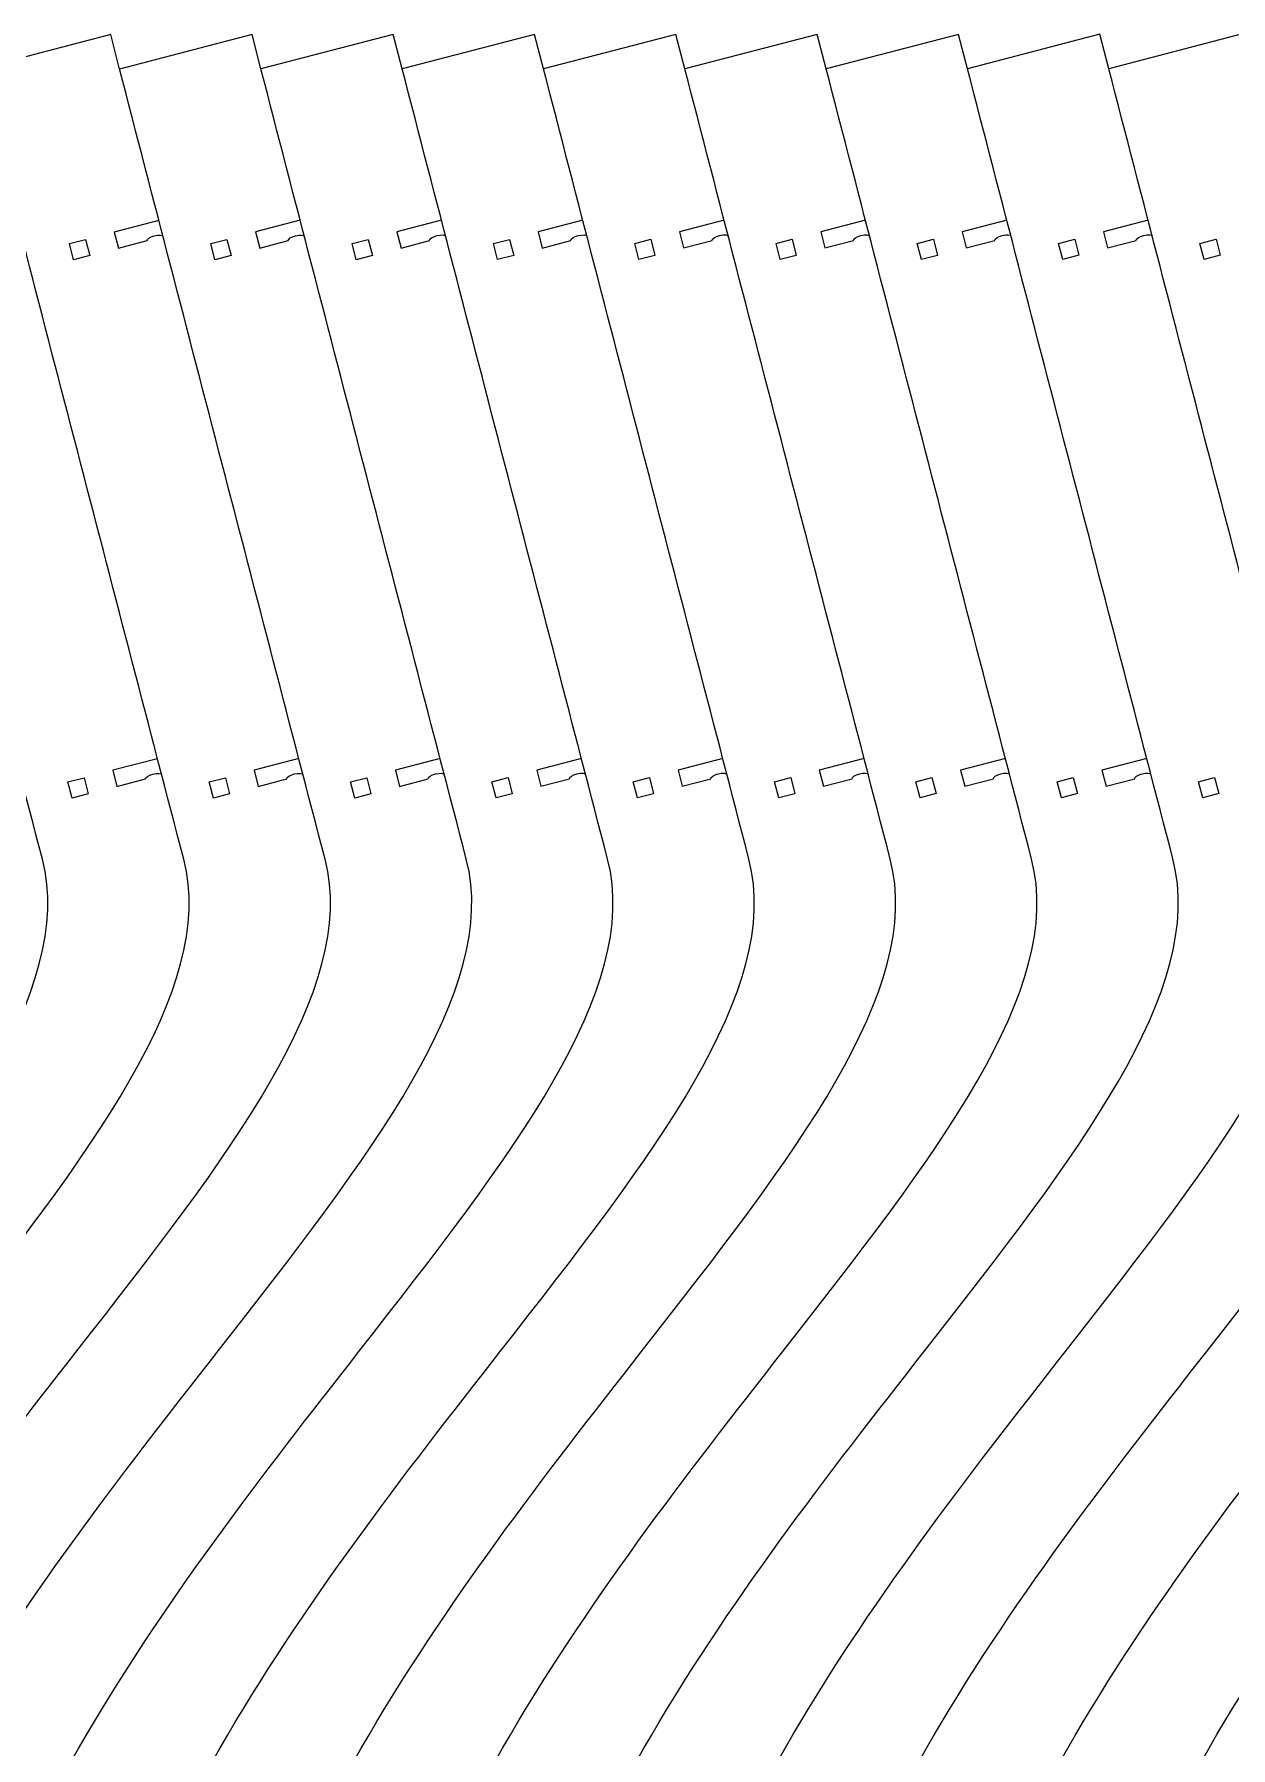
# Model space of a CAD drawing. Header units: millimetres. Extents: x -2210 to -375, y -2136 to -307.
# Drawn here: x -825.6 to -538.4, y -718.5 to -307.2 of the extents above; entities that cross this region are included whole.
import ezdxf

# ---------------------------------------------------------------- set-up
doc = ezdxf.new("R2010")
doc.units = ezdxf.units.MM
doc.header["$MEASUREMENT"] = 0
doc.layers.add('Layer 1', color=7, linetype='Continuous')

msp = doc.modelspace()

# ---------------------------------------------------------------- linework, layer by layer
at = {"layer": 'Layer 1', "color": 1, "lineweight": 9}
for points in [[(-807.2965, -307.2994), (-807.2965, -307.2994), (-839.0791, -315.5711), (-839.0791, -315.5711)], [(-805.1542, -315.5622), (-805.1542, -315.5622), (-807.2965, -307.2994), (-807.2965, -307.2994)], [(-773.3716, -307.2905), (-773.3716, -307.2905), (-805.1542, -315.5622), (-805.1542, -315.5622)], [(-771.2304, -315.5534), (-771.2304, -315.5534), (-773.3716, -307.2894), (-773.3716, -307.2894)], [(-739.4466, -307.2816), (-739.4466, -307.2816), (-771.2304, -315.5534), (-771.2304, -315.5534)], [(-737.3054, -315.5445), (-737.3054, -315.5445), (-739.4466, -307.2805), (-739.4466, -307.2805)], [(-705.5217, -307.2717), (-705.5217, -307.2717), (-737.3054, -315.5445), (-737.3054, -315.5445)], [(-703.3805, -315.5356), (-703.3805, -315.5356), (-705.5217, -307.2717), (-705.5217, -307.2717)], [(-671.5968, -307.2628), (-671.5968, -307.2628), (-703.3805, -315.5356), (-703.3805, -315.5356)], [(-669.4556, -315.5256), (-669.4556, -315.5256), (-671.5979, -307.2628), (-671.5979, -307.2628)], [(-637.6729, -307.2539), (-637.6729, -307.2539), (-669.4556, -315.5256), (-669.4556, -315.5256)], [(-635.5306, -315.5167), (-635.5306, -315.5167), (-637.6729, -307.2539), (-637.6729, -307.2539)], [(-603.748, -307.245), (-603.748, -307.245), (-635.5306, -315.5167), (-635.5306, -315.5167)], [(-601.6057, -315.5079), (-601.6057, -315.5079), (-603.748, -307.245), (-603.748, -307.245)], [(-569.8231, -307.2361), (-569.8231, -307.2361), (-601.6057, -315.5079), (-601.6057, -315.5079)], [(-567.6808, -315.499), (-567.6808, -315.499), (-569.8231, -307.235), (-569.8231, -307.235)], [(-535.8981, -307.2261), (-535.8981, -307.2261), (-567.6808, -315.4979), (-567.6808, -315.4979)], [(-805.455, -358.5492), (-805.455, -358.5492), (-798.5797, -356.7599), (-798.5797, -356.7599)], [(-771.5301, -358.5403), (-771.5301, -358.5403), (-764.6547, -356.7499), (-764.6547, -356.7499)], [(-737.6051, -358.5303), (-737.6051, -358.5303), (-730.7309, -356.741), (-730.7309, -356.741)], [(-703.6802, -358.5215), (-703.6802, -358.5215), (-696.806, -356.7321), (-696.806, -356.7321)], [(-669.7553, -358.5126), (-669.7553, -358.5126), (-662.881, -356.7233), (-662.881, -356.7233)], [(-635.8315, -358.5037), (-635.8315, -358.5037), (-628.9561, -356.7144), (-628.9561, -356.7144)], [(-601.9065, -358.4948), (-601.9065, -358.4948), (-595.0312, -356.7055), (-595.0312, -356.7055)], [(-567.9816, -358.4859), (-567.9816, -358.4859), (-561.1062, -356.6955), (-561.1062, -356.6955)], [(-805.8002, -487.7421), (-805.8002, -487.7421), (-798.9249, -485.9528), (-798.9249, -485.9528)], [(-771.8753, -487.7332), (-771.8753, -487.7332), (-764.9999, -485.9439), (-764.9999, -485.9439)], [(-737.9503, -487.7244), (-737.9503, -487.7244), (-731.075, -485.935), (-731.075, -485.935)], [(-704.0254, -487.7155), (-704.0254, -487.7155), (-697.1512, -485.9262), (-697.1512, -485.9262)], [(-670.1005, -487.7066), (-670.1005, -487.7066), (-663.2251, -485.9173), (-663.2251, -485.9173)], [(-636.1756, -487.6977), (-636.1756, -487.6977), (-629.3013, -485.9073), (-629.3013, -485.9073)], [(-602.2506, -487.6877), (-602.2506, -487.6877), (-595.3764, -485.8984), (-595.3764, -485.8984)], [(-568.3268, -487.6789), (-568.3268, -487.6789), (-561.4515, -485.8895), (-561.4515, -485.8895)]]:
    msp.add_open_spline(points, degree=3, dxfattribs=at)
for points, knots in [([(-819.2135, -1127.4063), (-1095.5413, -894.7703), (-974.5025, -739.9397), (-883.4802, -623.5051), (-883.4802, -623.5051), (-883.4802, -623.5051), (-883.4802, -623.5051), (-883.4802, -623.5051), (-883.4802, -623.5051), (-846.7748, -576.5521), (-815.536, -536.591), (-823.6979, -505.2313), (-823.6979, -505.2313), (-823.6979, -505.2313), (-823.6979, -505.2313), (-823.6979, -505.2313), (-823.6979, -505.2313), (-840.1569, -442.0201), (-856.6238, -378.8112), (-873.0041, -315.58)], [0, 0, 0, 0, 0.16666667, 0.16666667, 0.16666667, 0.16666667, 0.33333333, 0.33333333, 0.33333333, 0.33333333, 0.5, 0.5, 0.5, 0.5, 0.66666667, 0.66666667, 0.66666667, 0.66666667, 1, 1, 1, 1]), ([(-785.2885, -1127.3974), (-1061.6164, -894.7614), (-940.5775, -739.9308), (-849.5553, -623.4951), (-849.5553, -623.4951), (-849.5553, -623.4951), (-849.5553, -623.4951), (-849.5553, -623.4951), (-849.5553, -623.4951), (-812.8498, -576.5432), (-781.6111, -536.5821), (-789.7729, -505.2224), (-789.7729, -505.2224), (-789.7729, -505.2224), (-789.7729, -505.2224), (-789.7729, -505.2224), (-789.7729, -505.2224), (-806.232, -442.0112), (-822.6989, -378.8012), (-839.0791, -315.57)], [0, 0, 0, 0, 0.16666667, 0.16666667, 0.16666667, 0.16666667, 0.33333333, 0.33333333, 0.33333333, 0.33333333, 0.5, 0.5, 0.5, 0.5, 0.66666667, 0.66666667, 0.66666667, 0.66666667, 1, 1, 1, 1]), ([(-751.3647, -1127.3885), (-1027.6914, -894.7525), (-906.6526, -739.9219), (-815.6304, -623.4863), (-815.6304, -623.4863), (-815.6304, -623.4863), (-815.6304, -623.4863), (-815.6304, -623.4863), (-815.6304, -623.4863), (-778.9249, -576.5344), (-747.6862, -536.5732), (-755.848, -505.2135), (-755.848, -505.2135), (-755.848, -505.2135), (-755.848, -505.2135), (-755.848, -505.2135), (-755.848, -505.2135), (-772.3071, -442.0024), (-788.7739, -378.7923), (-805.1542, -315.5611)], [0, 0, 0, 0, 0.16666667, 0.16666667, 0.16666667, 0.16666667, 0.33333333, 0.33333333, 0.33333333, 0.33333333, 0.5, 0.5, 0.5, 0.5, 0.66666667, 0.66666667, 0.66666667, 0.66666667, 1, 1, 1, 1]), ([(-717.4398, -1127.3786), (-993.7665, -894.7436), (-872.7277, -739.9119), (-781.7054, -623.4774), (-781.7054, -623.4774), (-781.7054, -623.4774), (-781.7054, -623.4774), (-781.7054, -623.4774), (-781.7054, -623.4774), (-745, -576.5255), (-713.7612, -536.5644), (-721.9242, -505.2035), (-721.9242, -505.2035), (-721.9242, -505.2035), (-721.9242, -505.2035), (-721.9242, -505.2035), (-721.9242, -505.2035), (-738.3821, -441.9935), (-754.849, -378.7834), (-771.2293, -315.5523)], [0, 0, 0, 0, 0.16666667, 0.16666667, 0.16666667, 0.16666667, 0.33333333, 0.33333333, 0.33333333, 0.33333333, 0.5, 0.5, 0.5, 0.5, 0.66666667, 0.66666667, 0.66666667, 0.66666667, 1, 1, 1, 1]), ([(-683.5148, -1127.3697), (-959.8416, -894.7348), (-838.8027, -739.9031), (-747.7805, -623.4685), (-747.7805, -623.4685), (-747.7805, -623.4685), (-747.7805, -623.4685), (-747.7805, -623.4685), (-747.7805, -623.4685), (-711.0761, -576.5155), (-679.8363, -536.5555), (-687.9992, -505.1947), (-687.9992, -505.1947), (-687.9992, -505.1947), (-687.9992, -505.1947), (-687.9992, -505.1947), (-687.9992, -505.1947), (-704.4583, -441.9846), (-720.9252, -378.7745), (-737.3054, -315.5434)], [0, 0, 0, 0, 0.16666667, 0.16666667, 0.16666667, 0.16666667, 0.33333333, 0.33333333, 0.33333333, 0.33333333, 0.5, 0.5, 0.5, 0.5, 0.66666667, 0.66666667, 0.66666667, 0.66666667, 1, 1, 1, 1]), ([(-649.5899, -1127.3608), (-925.9167, -894.7259), (-804.8789, -739.8942), (-713.8556, -623.4596), (-713.8556, -623.4596), (-713.8556, -623.4596), (-713.8556, -623.4596), (-713.8556, -623.4596), (-713.8556, -623.4596), (-677.1512, -576.5066), (-645.9114, -536.5466), (-654.0743, -505.1858), (-654.0743, -505.1858), (-654.0743, -505.1858), (-654.0743, -505.1858), (-654.0743, -505.1858), (-654.0743, -505.1858), (-670.5334, -441.9746), (-687.0002, -378.7656), (-703.3805, -315.5345)], [0, 0, 0, 0, 0.16666667, 0.16666667, 0.16666667, 0.16666667, 0.33333333, 0.33333333, 0.33333333, 0.33333333, 0.5, 0.5, 0.5, 0.5, 0.66666667, 0.66666667, 0.66666667, 0.66666667, 1, 1, 1, 1]), ([(-615.665, -1127.3519), (-891.9917, -894.7159), (-770.954, -739.8853), (-679.9306, -623.4507), (-679.9306, -623.4507), (-679.9306, -623.4507), (-679.9306, -623.4507), (-679.9306, -623.4507), (-679.9306, -623.4507), (-643.2263, -576.4977), (-611.9864, -536.5366), (-620.1494, -505.1769), (-620.1494, -505.1769), (-620.1494, -505.1769), (-620.1494, -505.1769), (-620.1494, -505.1769), (-620.1494, -505.1769), (-636.6085, -441.9657), (-653.0753, -378.7568), (-669.4556, -315.5245)], [0, 0, 0, 0, 0.16666667, 0.16666667, 0.16666667, 0.16666667, 0.33333333, 0.33333333, 0.33333333, 0.33333333, 0.5, 0.5, 0.5, 0.5, 0.66666667, 0.66666667, 0.66666667, 0.66666667, 1, 1, 1, 1]), ([(-581.74, -1127.343), (-858.0668, -894.707), (-737.029, -739.8764), (-646.0057, -623.4407), (-646.0057, -623.4407), (-646.0057, -623.4407), (-646.0057, -623.4407), (-646.0057, -623.4407), (-646.0057, -623.4407), (-609.3013, -576.4889), (-578.0626, -536.5277), (-586.2244, -505.168), (-586.2244, -505.168), (-586.2244, -505.168), (-586.2244, -505.168), (-586.2244, -505.168), (-586.2244, -505.168), (-602.6835, -441.9568), (-619.1504, -378.7468), (-635.5306, -315.5156)], [0, 0, 0, 0, 0.16666667, 0.16666667, 0.16666667, 0.16666667, 0.33333333, 0.33333333, 0.33333333, 0.33333333, 0.5, 0.5, 0.5, 0.5, 0.66666667, 0.66666667, 0.66666667, 0.66666667, 1, 1, 1, 1]), ([(-547.8162, -1127.333), (-824.143, -894.6981), (-703.1041, -739.8675), (-612.0819, -623.4319), (-612.0819, -623.4319), (-612.0819, -623.4319), (-612.0819, -623.4319), (-612.0819, -623.4319), (-612.0819, -623.4319), (-575.3764, -576.48), (-544.1377, -536.5189), (-552.2995, -505.158), (-552.2995, -505.158), (-552.2995, -505.158), (-552.2995, -505.158), (-552.2995, -505.158), (-552.2995, -505.158), (-568.7586, -441.948), (-585.2254, -378.7379), (-601.6057, -315.5067)], [0, 0, 0, 0, 0.16666667, 0.16666667, 0.16666667, 0.16666667, 0.33333333, 0.33333333, 0.33333333, 0.33333333, 0.5, 0.5, 0.5, 0.5, 0.66666667, 0.66666667, 0.66666667, 0.66666667, 1, 1, 1, 1]), ([(-513.8913, -1127.3242), (-790.218, -894.6892), (-669.1792, -739.8576), (-578.157, -623.423), (-578.157, -623.423), (-578.157, -623.423), (-578.157, -623.423), (-578.157, -623.423), (-578.157, -623.423), (-541.4515, -576.47), (-510.2127, -536.51), (-518.3746, -505.1491), (-518.3746, -505.1491), (-518.3746, -505.1491), (-518.3746, -505.1491), (-518.3746, -505.1491), (-518.3746, -505.1491), (-534.8337, -441.9391), (-551.3005, -378.729), (-567.6808, -315.4979)], [0, 0, 0, 0, 0.16666667, 0.16666667, 0.16666667, 0.16666667, 0.33333333, 0.33333333, 0.33333333, 0.33333333, 0.5, 0.5, 0.5, 0.5, 0.66666667, 0.66666667, 0.66666667, 0.66666667, 1, 1, 1, 1]), ([(-479.9664, -1127.3153), (-756.2931, -894.6804), (-635.2543, -739.8487), (-544.232, -623.4141), (-544.232, -623.4141), (-544.232, -623.4141), (-544.232, -623.4141), (-544.232, -623.4141), (-544.232, -623.4141), (-507.5265, -576.4611), (-476.2878, -536.5011), (-484.4496, -505.1403), (-484.4496, -505.1403), (-484.4496, -505.1403), (-484.4496, -505.1403), (-484.4496, -505.1403), (-484.4496, -505.1403), (-500.9098, -441.9291), (-517.3756, -378.7201), (-533.7558, -315.489)], [0, 0, 0, 0, 0.16666667, 0.16666667, 0.16666667, 0.16666667, 0.33333333, 0.33333333, 0.33333333, 0.33333333, 0.5, 0.5, 0.5, 0.5, 0.66666667, 0.66666667, 0.66666667, 0.66666667, 1, 1, 1, 1]), ([(-446.0414, -1127.3064), (-722.3682, -894.6715), (-601.3293, -739.8398), (-510.3071, -623.4052), (-510.3071, -623.4052), (-510.3071, -623.4052), (-510.3071, -623.4052), (-510.3071, -623.4052), (-510.3071, -623.4052), (-473.6016, -576.4522), (-442.3629, -536.4911), (-450.5258, -505.1314), (-450.5258, -505.1314), (-450.5258, -505.1314), (-450.5258, -505.1314), (-450.5258, -505.1314), (-450.5258, -505.1314), (-466.9849, -441.9202), (-483.4506, -378.7113), (-499.8309, -315.479)], [0, 0, 0, 0, 0.16666667, 0.16666667, 0.16666667, 0.16666667, 0.33333333, 0.33333333, 0.33333333, 0.33333333, 0.5, 0.5, 0.5, 0.5, 0.66666667, 0.66666667, 0.66666667, 0.66666667, 1, 1, 1, 1]), ([(-412.1165, -1127.2975), (-688.4432, -894.6615), (-567.4044, -739.8309), (-476.3822, -623.3952), (-476.3822, -623.3952), (-476.3822, -623.3952), (-476.3822, -623.3952), (-476.3822, -623.3952), (-476.3822, -623.3952), (-439.6778, -576.4433), (-408.4379, -536.4822), (-416.6009, -505.1225), (-416.6009, -505.1225), (-416.6009, -505.1225), (-416.6009, -505.1225), (-416.6009, -505.1225), (-416.6009, -505.1225), (-433.06, -441.9113), (-449.5268, -378.7013), (-465.9071, -315.4701)], [0, 0, 0, 0, 0.16666667, 0.16666667, 0.16666667, 0.16666667, 0.33333333, 0.33333333, 0.33333333, 0.33333333, 0.5, 0.5, 0.5, 0.5, 0.66666667, 0.66666667, 0.66666667, 0.66666667, 1, 1, 1, 1]), ([(-386.1303, -1120.5332), (-652.1707, -891.649), (-532.5959, -738.6909), (-442.4572, -623.3864), (-442.4572, -623.3864), (-442.4572, -623.3864), (-442.4572, -623.3864), (-442.4572, -623.3864), (-442.4572, -623.3864), (-405.7529, -576.4345), (-374.513, -536.4733), (-382.676, -505.1136), (-382.676, -505.1136), (-382.676, -505.1136), (-382.676, -505.1136), (-382.676, -505.1136), (-382.676, -505.1136), (-399.135, -441.9025), (-415.6019, -378.6924), (-431.9822, -315.4612)], [0, 0, 0, 0, 0.16666667, 0.16666667, 0.16666667, 0.16666667, 0.33333333, 0.33333333, 0.33333333, 0.33333333, 0.5, 0.5, 0.5, 0.5, 0.66666667, 0.66666667, 0.66666667, 0.66666667, 1, 1, 1, 1]), ([(-795.7192, -351.8859), (-795.7192, -351.8859), (-806.4618, -354.682), (-806.4618, -354.682), (-806.4618, -354.682), (-806.4618, -354.682), (-806.4618, -354.682), (-806.4618, -354.682), (-806.4618, -354.682), (-806.4618, -354.682), (-805.455, -358.5492), (-805.455, -358.5492)], [0, 0, 0, 0, 0.25, 0.25, 0.25, 0.25, 0.5, 0.5, 0.5, 0.5, 1, 1, 1, 1]), ([(-761.7943, -351.877), (-761.7943, -351.877), (-772.5368, -354.6731), (-772.5368, -354.6731), (-772.5368, -354.6731), (-772.5368, -354.6731), (-772.5368, -354.6731), (-772.5368, -354.6731), (-772.5368, -354.6731), (-772.5368, -354.6731), (-771.5301, -358.5403), (-771.5301, -358.5403)], [0, 0, 0, 0, 0.25, 0.25, 0.25, 0.25, 0.5, 0.5, 0.5, 0.5, 1, 1, 1, 1]), ([(-727.8693, -351.8681), (-727.8693, -351.8681), (-738.6119, -354.6642), (-738.6119, -354.6642), (-738.6119, -354.6642), (-738.6119, -354.6642), (-738.6119, -354.6642), (-738.6119, -354.6642), (-738.6119, -354.6642), (-738.6119, -354.6642), (-737.6051, -358.5303), (-737.6051, -358.5303)], [0, 0, 0, 0, 0.25, 0.25, 0.25, 0.25, 0.5, 0.5, 0.5, 0.5, 1, 1, 1, 1]), ([(-693.9444, -351.8581), (-693.9444, -351.8581), (-704.687, -354.6542), (-704.687, -354.6542), (-704.687, -354.6542), (-704.687, -354.6542), (-704.687, -354.6542), (-704.687, -354.6542), (-704.687, -354.6542), (-704.687, -354.6542), (-703.6802, -358.5215), (-703.6802, -358.5215)], [0, 0, 0, 0, 0.25, 0.25, 0.25, 0.25, 0.5, 0.5, 0.5, 0.5, 1, 1, 1, 1]), ([(-660.0206, -351.8493), (-660.0206, -351.8493), (-670.762, -354.6453), (-670.762, -354.6453), (-670.762, -354.6453), (-670.762, -354.6453), (-670.762, -354.6453), (-670.762, -354.6453), (-670.762, -354.6453), (-670.762, -354.6453), (-669.7553, -358.5126), (-669.7553, -358.5126)], [0, 0, 0, 0, 0.25, 0.25, 0.25, 0.25, 0.5, 0.5, 0.5, 0.5, 1, 1, 1, 1]), ([(-626.0956, -351.8404), (-626.0956, -351.8404), (-636.8371, -354.6365), (-636.8371, -354.6365), (-636.8371, -354.6365), (-636.8371, -354.6365), (-636.8371, -354.6365), (-636.8371, -354.6365), (-636.8371, -354.6365), (-636.8371, -354.6365), (-635.8315, -358.5037), (-635.8315, -358.5037)], [0, 0, 0, 0, 0.25, 0.25, 0.25, 0.25, 0.5, 0.5, 0.5, 0.5, 1, 1, 1, 1]), ([(-592.1707, -351.8315), (-592.1707, -351.8315), (-602.9122, -354.6276), (-602.9122, -354.6276), (-602.9122, -354.6276), (-602.9122, -354.6276), (-602.9122, -354.6276), (-602.9122, -354.6276), (-602.9122, -354.6276), (-602.9122, -354.6276), (-601.9065, -358.4948), (-601.9065, -358.4948)], [0, 0, 0, 0, 0.25, 0.25, 0.25, 0.25, 0.5, 0.5, 0.5, 0.5, 1, 1, 1, 1]), ([(-558.2458, -351.8226), (-558.2458, -351.8226), (-568.9884, -354.6187), (-568.9884, -354.6187), (-568.9884, -354.6187), (-568.9884, -354.6187), (-568.9884, -354.6187), (-568.9884, -354.6187), (-568.9884, -354.6187), (-568.9884, -354.6187), (-567.9816, -358.4859), (-567.9816, -358.4859)], [0, 0, 0, 0, 0.25, 0.25, 0.25, 0.25, 0.5, 0.5, 0.5, 0.5, 1, 1, 1, 1]), ([(-813.336, -356.4713), (-813.336, -356.4713), (-817.2032, -357.4781), (-817.2032, -357.4781), (-817.2032, -357.4781), (-817.2032, -357.4781), (-817.2032, -357.4781), (-817.2032, -357.4781), (-817.2032, -357.4781), (-817.2032, -357.4781), (-816.1965, -361.3453), (-816.1965, -361.3453), (-816.1965, -361.3453), (-816.1965, -361.3453), (-816.1965, -361.3453), (-816.1965, -361.3453), (-816.1965, -361.3453), (-816.1965, -361.3453), (-812.3303, -360.3385), (-812.3303, -360.3385), (-812.3303, -360.3385), (-812.3303, -360.3385), (-812.3303, -360.3385), (-812.3303, -360.3385), (-812.3303, -360.3385), (-812.3303, -360.3385), (-813.336, -356.4713), (-813.336, -356.4713)], [0, 0, 0, 0, 0.125, 0.125, 0.125, 0.125, 0.25, 0.25, 0.25, 0.25, 0.375, 0.375, 0.375, 0.375, 0.5, 0.5, 0.5, 0.5, 0.625, 0.625, 0.625, 0.625, 0.75, 0.75, 0.75, 0.75, 1, 1, 1, 1]), ([(-798.5797, -356.7599), (-798.6785, -356.3825), (-797.8881, -355.8475), (-796.8248, -355.5711), (-796.8248, -355.5711), (-796.8248, -355.5711), (-796.8248, -355.5711), (-796.8248, -355.5711), (-796.8248, -355.5711), (-796.8248, -355.5711), (-796.8248, -355.5711), (-796.8248, -355.5711), (-796.8248, -355.5711), (-796.8248, -355.5711), (-796.8248, -355.5711), (-796.8248, -355.5711), (-796.8248, -355.5711), (-795.7614, -355.2936), (-794.8112, -355.3757), (-794.7124, -355.7531), (-794.7124, -355.7531), (-794.7124, -355.7531), (-794.7124, -355.7531), (-794.7124, -355.7531), (-794.7124, -355.7531), (-794.7124, -355.7531), (-794.7124, -355.7531), (-794.7124, -355.7531)], [0, 0, 0, 0, 0.125, 0.125, 0.125, 0.125, 0.25, 0.25, 0.25, 0.25, 0.375, 0.375, 0.375, 0.375, 0.5, 0.5, 0.5, 0.5, 0.625, 0.625, 0.625, 0.625, 0.75, 0.75, 0.75, 0.75, 1, 1, 1, 1]), ([(-779.4111, -356.4624), (-779.4111, -356.4624), (-783.2783, -357.4692), (-783.2783, -357.4692), (-783.2783, -357.4692), (-783.2783, -357.4692), (-783.2783, -357.4692), (-783.2783, -357.4692), (-783.2783, -357.4692), (-783.2783, -357.4692), (-782.2727, -361.3353), (-782.2727, -361.3353), (-782.2727, -361.3353), (-782.2727, -361.3353), (-782.2727, -361.3353), (-782.2727, -361.3353), (-782.2727, -361.3353), (-782.2727, -361.3353), (-778.4054, -360.3297), (-778.4054, -360.3297), (-778.4054, -360.3297), (-778.4054, -360.3297), (-778.4054, -360.3297), (-778.4054, -360.3297), (-778.4054, -360.3297), (-778.4054, -360.3297), (-779.4111, -356.4624), (-779.4111, -356.4624)], [0, 0, 0, 0, 0.125, 0.125, 0.125, 0.125, 0.25, 0.25, 0.25, 0.25, 0.375, 0.375, 0.375, 0.375, 0.5, 0.5, 0.5, 0.5, 0.625, 0.625, 0.625, 0.625, 0.75, 0.75, 0.75, 0.75, 1, 1, 1, 1]), ([(-764.6547, -356.7499), (-764.7535, -356.3736), (-763.9632, -355.8386), (-762.8998, -355.5622), (-762.8998, -355.5622), (-762.8998, -355.5622), (-762.8998, -355.5622), (-762.8998, -355.5622), (-762.8998, -355.5622), (-762.8998, -355.5622), (-762.8998, -355.5622), (-762.8998, -355.5622), (-762.8998, -355.5622), (-762.8998, -355.5622), (-762.8998, -355.5622), (-762.8998, -355.5622), (-762.8998, -355.5622), (-761.8364, -355.2847), (-760.8863, -355.3668), (-760.7875, -355.7442), (-760.7875, -355.7442), (-760.7875, -355.7442), (-760.7875, -355.7442), (-760.7875, -355.7442), (-760.7875, -355.7442), (-760.7875, -355.7442), (-760.7875, -355.7442), (-760.7875, -355.7442)], [0, 0, 0, 0, 0.125, 0.125, 0.125, 0.125, 0.25, 0.25, 0.25, 0.25, 0.375, 0.375, 0.375, 0.375, 0.5, 0.5, 0.5, 0.5, 0.625, 0.625, 0.625, 0.625, 0.75, 0.75, 0.75, 0.75, 1, 1, 1, 1]), ([(-745.4873, -356.4535), (-745.4873, -356.4535), (-749.3545, -357.4592), (-749.3545, -357.4592), (-749.3545, -357.4592), (-749.3545, -357.4592), (-749.3545, -357.4592), (-749.3545, -357.4592), (-749.3545, -357.4592), (-749.3545, -357.4592), (-748.3477, -361.3264), (-748.3477, -361.3264), (-748.3477, -361.3264), (-748.3477, -361.3264), (-748.3477, -361.3264), (-748.3477, -361.3264), (-748.3477, -361.3264), (-748.3477, -361.3264), (-744.4805, -360.3197), (-744.4805, -360.3197), (-744.4805, -360.3197), (-744.4805, -360.3197), (-744.4805, -360.3197), (-744.4805, -360.3197), (-744.4805, -360.3197), (-744.4805, -360.3197), (-745.4873, -356.4535), (-745.4873, -356.4535)], [0, 0, 0, 0, 0.125, 0.125, 0.125, 0.125, 0.25, 0.25, 0.25, 0.25, 0.375, 0.375, 0.375, 0.375, 0.5, 0.5, 0.5, 0.5, 0.625, 0.625, 0.625, 0.625, 0.75, 0.75, 0.75, 0.75, 1, 1, 1, 1]), ([(-730.7309, -356.741), (-730.8286, -356.3647), (-730.0383, -355.8297), (-728.9749, -355.5522), (-728.9749, -355.5522), (-728.9749, -355.5522), (-728.9749, -355.5522), (-728.9749, -355.5522), (-728.9749, -355.5522), (-728.9749, -355.5522), (-728.9749, -355.5522), (-728.9749, -355.5522), (-728.9749, -355.5522), (-728.9749, -355.5522), (-728.9749, -355.5522), (-728.9749, -355.5522), (-728.9749, -355.5522), (-727.9115, -355.2758), (-726.9613, -355.358), (-726.8626, -355.7354), (-726.8626, -355.7354), (-726.8626, -355.7354), (-726.8626, -355.7354), (-726.8626, -355.7354), (-726.8626, -355.7354), (-726.8626, -355.7354), (-726.8626, -355.7354), (-726.8626, -355.7354)], [0, 0, 0, 0, 0.125, 0.125, 0.125, 0.125, 0.25, 0.25, 0.25, 0.25, 0.375, 0.375, 0.375, 0.375, 0.5, 0.5, 0.5, 0.5, 0.625, 0.625, 0.625, 0.625, 0.75, 0.75, 0.75, 0.75, 1, 1, 1, 1]), ([(-711.5623, -356.4435), (-711.5623, -356.4435), (-715.4296, -357.4503), (-715.4296, -357.4503), (-715.4296, -357.4503), (-715.4296, -357.4503), (-715.4296, -357.4503), (-715.4296, -357.4503), (-715.4296, -357.4503), (-715.4296, -357.4503), (-714.4228, -361.3176), (-714.4228, -361.3176), (-714.4228, -361.3176), (-714.4228, -361.3176), (-714.4228, -361.3176), (-714.4228, -361.3176), (-714.4228, -361.3176), (-714.4228, -361.3176), (-710.5555, -360.3108), (-710.5555, -360.3108), (-710.5555, -360.3108), (-710.5555, -360.3108), (-710.5555, -360.3108), (-710.5555, -360.3108), (-710.5555, -360.3108), (-710.5555, -360.3108), (-711.5623, -356.4435), (-711.5623, -356.4435)], [0, 0, 0, 0, 0.125, 0.125, 0.125, 0.125, 0.25, 0.25, 0.25, 0.25, 0.375, 0.375, 0.375, 0.375, 0.5, 0.5, 0.5, 0.5, 0.625, 0.625, 0.625, 0.625, 0.75, 0.75, 0.75, 0.75, 1, 1, 1, 1]), ([(-696.806, -356.7321), (-696.9037, -356.3559), (-696.1144, -355.8197), (-695.05, -355.5433), (-695.05, -355.5433), (-695.05, -355.5433), (-695.05, -355.5433), (-695.05, -355.5433), (-695.05, -355.5433), (-695.05, -355.5433), (-695.05, -355.5433), (-695.05, -355.5433), (-695.05, -355.5433), (-695.05, -355.5433), (-695.05, -355.5433), (-695.05, -355.5433), (-695.05, -355.5433), (-693.9866, -355.2669), (-693.0364, -355.3491), (-692.9387, -355.7254), (-692.9387, -355.7254), (-692.9387, -355.7254), (-692.9387, -355.7254), (-692.9387, -355.7254), (-692.9387, -355.7254), (-692.9387, -355.7254), (-692.9387, -355.7254), (-692.9387, -355.7254)], [0, 0, 0, 0, 0.125, 0.125, 0.125, 0.125, 0.25, 0.25, 0.25, 0.25, 0.375, 0.375, 0.375, 0.375, 0.5, 0.5, 0.5, 0.5, 0.625, 0.625, 0.625, 0.625, 0.75, 0.75, 0.75, 0.75, 1, 1, 1, 1]), ([(-677.6374, -356.4347), (-677.6374, -356.4347), (-681.5046, -357.4414), (-681.5046, -357.4414), (-681.5046, -357.4414), (-681.5046, -357.4414), (-681.5046, -357.4414), (-681.5046, -357.4414), (-681.5046, -357.4414), (-681.5046, -357.4414), (-680.4979, -361.3087), (-680.4979, -361.3087), (-680.4979, -361.3087), (-680.4979, -361.3087), (-680.4979, -361.3087), (-680.4979, -361.3087), (-680.4979, -361.3087), (-680.4979, -361.3087), (-676.6306, -360.3019), (-676.6306, -360.3019), (-676.6306, -360.3019), (-676.6306, -360.3019), (-676.6306, -360.3019), (-676.6306, -360.3019), (-676.6306, -360.3019), (-676.6306, -360.3019), (-677.6374, -356.4347), (-677.6374, -356.4347)], [0, 0, 0, 0, 0.125, 0.125, 0.125, 0.125, 0.25, 0.25, 0.25, 0.25, 0.375, 0.375, 0.375, 0.375, 0.5, 0.5, 0.5, 0.5, 0.625, 0.625, 0.625, 0.625, 0.75, 0.75, 0.75, 0.75, 1, 1, 1, 1]), ([(-662.881, -356.7233), (-662.9787, -356.3459), (-662.1895, -355.8108), (-661.1261, -355.5345), (-661.1261, -355.5345), (-661.1261, -355.5345), (-661.1261, -355.5345), (-661.1261, -355.5345), (-661.1261, -355.5345), (-661.1261, -355.5345), (-661.1261, -355.5345), (-661.1261, -355.5345), (-661.1261, -355.5345), (-661.1261, -355.5345), (-661.1261, -355.5345), (-661.1261, -355.5345), (-661.1261, -355.5345), (-660.0616, -355.2581), (-659.1115, -355.3402), (-659.0138, -355.7165), (-659.0138, -355.7165), (-659.0138, -355.7165), (-659.0138, -355.7165), (-659.0138, -355.7165), (-659.0138, -355.7165), (-659.0138, -355.7165), (-659.0138, -355.7165), (-659.0138, -355.7165)], [0, 0, 0, 0, 0.125, 0.125, 0.125, 0.125, 0.25, 0.25, 0.25, 0.25, 0.375, 0.375, 0.375, 0.375, 0.5, 0.5, 0.5, 0.5, 0.625, 0.625, 0.625, 0.625, 0.75, 0.75, 0.75, 0.75, 1, 1, 1, 1]), ([(-643.7125, -356.4258), (-643.7125, -356.4258), (-647.5797, -357.4326), (-647.5797, -357.4326), (-647.5797, -357.4326), (-647.5797, -357.4326), (-647.5797, -357.4326), (-647.5797, -357.4326), (-647.5797, -357.4326), (-647.5797, -357.4326), (-646.5729, -361.2998), (-646.5729, -361.2998), (-646.5729, -361.2998), (-646.5729, -361.2998), (-646.5729, -361.2998), (-646.5729, -361.2998), (-646.5729, -361.2998), (-646.5729, -361.2998), (-642.7057, -360.293), (-642.7057, -360.293), (-642.7057, -360.293), (-642.7057, -360.293), (-642.7057, -360.293), (-642.7057, -360.293), (-642.7057, -360.293), (-642.7057, -360.293), (-643.7125, -356.4258), (-643.7125, -356.4258)], [0, 0, 0, 0, 0.125, 0.125, 0.125, 0.125, 0.25, 0.25, 0.25, 0.25, 0.375, 0.375, 0.375, 0.375, 0.5, 0.5, 0.5, 0.5, 0.625, 0.625, 0.625, 0.625, 0.75, 0.75, 0.75, 0.75, 1, 1, 1, 1]), ([(-628.9561, -356.7144), (-629.0538, -356.337), (-628.2646, -355.802), (-627.2012, -355.5256), (-627.2012, -355.5256), (-627.2012, -355.5256), (-627.2012, -355.5256), (-627.2012, -355.5256), (-627.2012, -355.5256), (-627.2012, -355.5256), (-627.2012, -355.5256), (-627.2012, -355.5256), (-627.2012, -355.5256), (-627.2012, -355.5256), (-627.2012, -355.5256), (-627.2012, -355.5256), (-627.2012, -355.5256), (-626.1378, -355.2481), (-625.1866, -355.3302), (-625.0889, -355.7076), (-625.0889, -355.7076), (-625.0889, -355.7076), (-625.0889, -355.7076), (-625.0889, -355.7076), (-625.0889, -355.7076), (-625.0889, -355.7076), (-625.0889, -355.7076), (-625.0889, -355.7076)], [0, 0, 0, 0, 0.125, 0.125, 0.125, 0.125, 0.25, 0.25, 0.25, 0.25, 0.375, 0.375, 0.375, 0.375, 0.5, 0.5, 0.5, 0.5, 0.625, 0.625, 0.625, 0.625, 0.75, 0.75, 0.75, 0.75, 1, 1, 1, 1]), ([(-609.7875, -356.4169), (-609.7875, -356.4169), (-613.6548, -357.4237), (-613.6548, -357.4237), (-613.6548, -357.4237), (-613.6548, -357.4237), (-613.6548, -357.4237), (-613.6548, -357.4237), (-613.6548, -357.4237), (-613.6548, -357.4237), (-612.648, -361.2909), (-612.648, -361.2909), (-612.648, -361.2909), (-612.648, -361.2909), (-612.648, -361.2909), (-612.648, -361.2909), (-612.648, -361.2909), (-612.648, -361.2909), (-608.7808, -360.2841), (-608.7808, -360.2841), (-608.7808, -360.2841), (-608.7808, -360.2841), (-608.7808, -360.2841), (-608.7808, -360.2841), (-608.7808, -360.2841), (-608.7808, -360.2841), (-609.7875, -356.4169), (-609.7875, -356.4169)], [0, 0, 0, 0, 0.125, 0.125, 0.125, 0.125, 0.25, 0.25, 0.25, 0.25, 0.375, 0.375, 0.375, 0.375, 0.5, 0.5, 0.5, 0.5, 0.625, 0.625, 0.625, 0.625, 0.75, 0.75, 0.75, 0.75, 1, 1, 1, 1]), ([(-595.0312, -356.7055), (-595.1289, -356.3281), (-594.3397, -355.7931), (-593.2763, -355.5167), (-593.2763, -355.5167), (-593.2763, -355.5167), (-593.2763, -355.5167), (-593.2763, -355.5167), (-593.2763, -355.5167), (-593.2763, -355.5167), (-593.2763, -355.5167), (-593.2763, -355.5167), (-593.2763, -355.5167), (-593.2763, -355.5167), (-593.2763, -355.5167), (-593.2763, -355.5167), (-593.2763, -355.5167), (-592.2129, -355.2392), (-591.2627, -355.3213), (-591.1639, -355.6987), (-591.1639, -355.6987), (-591.1639, -355.6987), (-591.1639, -355.6987), (-591.1639, -355.6987), (-591.1639, -355.6987), (-591.1639, -355.6987), (-591.1639, -355.6987), (-591.1639, -355.6987)], [0, 0, 0, 0, 0.125, 0.125, 0.125, 0.125, 0.25, 0.25, 0.25, 0.25, 0.375, 0.375, 0.375, 0.375, 0.5, 0.5, 0.5, 0.5, 0.625, 0.625, 0.625, 0.625, 0.75, 0.75, 0.75, 0.75, 1, 1, 1, 1]), ([(-575.8626, -356.408), (-575.8626, -356.408), (-579.7298, -357.4137), (-579.7298, -357.4137), (-579.7298, -357.4137), (-579.7298, -357.4137), (-579.7298, -357.4137), (-579.7298, -357.4137), (-579.7298, -357.4137), (-579.7298, -357.4137), (-578.7231, -361.2809), (-578.7231, -361.2809), (-578.7231, -361.2809), (-578.7231, -361.2809), (-578.7231, -361.2809), (-578.7231, -361.2809), (-578.7231, -361.2809), (-578.7231, -361.2809), (-574.8558, -360.2753), (-574.8558, -360.2753), (-574.8558, -360.2753), (-574.8558, -360.2753), (-574.8558, -360.2753), (-574.8558, -360.2753), (-574.8558, -360.2753), (-574.8558, -360.2753), (-575.8626, -356.408), (-575.8626, -356.408)], [0, 0, 0, 0, 0.125, 0.125, 0.125, 0.125, 0.25, 0.25, 0.25, 0.25, 0.375, 0.375, 0.375, 0.375, 0.5, 0.5, 0.5, 0.5, 0.625, 0.625, 0.625, 0.625, 0.75, 0.75, 0.75, 0.75, 1, 1, 1, 1]), ([(-561.1062, -356.6955), (-561.205, -356.3192), (-560.4147, -355.7842), (-559.3513, -355.5067), (-559.3513, -355.5067), (-559.3513, -355.5067), (-559.3513, -355.5067), (-559.3513, -355.5067), (-559.3513, -355.5067), (-559.3513, -355.5067), (-559.3513, -355.5067), (-559.3513, -355.5067), (-559.3513, -355.5067), (-559.3513, -355.5067), (-559.3513, -355.5067), (-559.3513, -355.5067), (-559.3513, -355.5067), (-558.288, -355.2303), (-557.3378, -355.3125), (-557.239, -355.6899), (-557.239, -355.6899), (-557.239, -355.6899), (-557.239, -355.6899), (-557.239, -355.6899), (-557.239, -355.6899), (-557.239, -355.6899), (-557.239, -355.6899), (-557.239, -355.6899)], [0, 0, 0, 0, 0.125, 0.125, 0.125, 0.125, 0.25, 0.25, 0.25, 0.25, 0.375, 0.375, 0.375, 0.375, 0.5, 0.5, 0.5, 0.5, 0.625, 0.625, 0.625, 0.625, 0.75, 0.75, 0.75, 0.75, 1, 1, 1, 1]), ([(-541.9377, -356.398), (-541.9377, -356.398), (-545.8049, -357.4048), (-545.8049, -357.4048), (-545.8049, -357.4048), (-545.8049, -357.4048), (-545.8049, -357.4048), (-545.8049, -357.4048), (-545.8049, -357.4048), (-545.8049, -357.4048), (-544.7992, -361.272), (-544.7992, -361.272), (-544.7992, -361.272), (-544.7992, -361.272), (-544.7992, -361.272), (-544.7992, -361.272), (-544.7992, -361.272), (-544.7992, -361.272), (-540.932, -360.2653), (-540.932, -360.2653), (-540.932, -360.2653), (-540.932, -360.2653), (-540.932, -360.2653), (-540.932, -360.2653), (-540.932, -360.2653), (-540.932, -360.2653), (-541.9377, -356.398), (-541.9377, -356.398)], [0, 0, 0, 0, 0.125, 0.125, 0.125, 0.125, 0.25, 0.25, 0.25, 0.25, 0.375, 0.375, 0.375, 0.375, 0.5, 0.5, 0.5, 0.5, 0.625, 0.625, 0.625, 0.625, 0.75, 0.75, 0.75, 0.75, 1, 1, 1, 1]), ([(-796.0644, -481.0799), (-796.0644, -481.0799), (-806.8059, -483.876), (-806.8059, -483.876), (-806.8059, -483.876), (-806.8059, -483.876), (-806.8059, -483.876), (-806.8059, -483.876), (-806.8059, -483.876), (-806.8059, -483.876), (-805.8002, -487.7421), (-805.8002, -487.7421)], [0, 0, 0, 0, 0.25, 0.25, 0.25, 0.25, 0.5, 0.5, 0.5, 0.5, 1, 1, 1, 1]), ([(-762.1395, -481.0699), (-762.1395, -481.0699), (-772.8821, -483.866), (-772.8821, -483.866), (-772.8821, -483.866), (-772.8821, -483.866), (-772.8821, -483.866), (-772.8821, -483.866), (-772.8821, -483.866), (-772.8821, -483.866), (-771.8753, -487.7332), (-771.8753, -487.7332)], [0, 0, 0, 0, 0.25, 0.25, 0.25, 0.25, 0.5, 0.5, 0.5, 0.5, 1, 1, 1, 1]), ([(-728.2145, -481.061), (-728.2145, -481.061), (-738.9571, -483.8571), (-738.9571, -483.8571), (-738.9571, -483.8571), (-738.9571, -483.8571), (-738.9571, -483.8571), (-738.9571, -483.8571), (-738.9571, -483.8571), (-738.9571, -483.8571), (-737.9503, -487.7244), (-737.9503, -487.7244)], [0, 0, 0, 0, 0.25, 0.25, 0.25, 0.25, 0.5, 0.5, 0.5, 0.5, 1, 1, 1, 1]), ([(-694.2896, -481.0522), (-694.2896, -481.0522), (-705.0322, -483.8482), (-705.0322, -483.8482), (-705.0322, -483.8482), (-705.0322, -483.8482), (-705.0322, -483.8482), (-705.0322, -483.8482), (-705.0322, -483.8482), (-705.0322, -483.8482), (-704.0254, -487.7155), (-704.0254, -487.7155)], [0, 0, 0, 0, 0.25, 0.25, 0.25, 0.25, 0.5, 0.5, 0.5, 0.5, 1, 1, 1, 1]), ([(-660.3647, -481.0433), (-660.3647, -481.0433), (-671.1073, -483.8394), (-671.1073, -483.8394), (-671.1073, -483.8394), (-671.1073, -483.8394), (-671.1073, -483.8394), (-671.1073, -483.8394), (-671.1073, -483.8394), (-671.1073, -483.8394), (-670.1005, -487.7066), (-670.1005, -487.7066)], [0, 0, 0, 0, 0.25, 0.25, 0.25, 0.25, 0.5, 0.5, 0.5, 0.5, 1, 1, 1, 1]), ([(-626.4397, -481.0344), (-626.4397, -481.0344), (-637.1823, -483.8305), (-637.1823, -483.8305), (-637.1823, -483.8305), (-637.1823, -483.8305), (-637.1823, -483.8305), (-637.1823, -483.8305), (-637.1823, -483.8305), (-637.1823, -483.8305), (-636.1756, -487.6977), (-636.1756, -487.6977)], [0, 0, 0, 0, 0.25, 0.25, 0.25, 0.25, 0.5, 0.5, 0.5, 0.5, 1, 1, 1, 1]), ([(-592.5159, -481.0255), (-592.5159, -481.0255), (-603.2574, -483.8205), (-603.2574, -483.8205), (-603.2574, -483.8205), (-603.2574, -483.8205), (-603.2574, -483.8205), (-603.2574, -483.8205), (-603.2574, -483.8205), (-603.2574, -483.8205), (-602.2506, -487.6877), (-602.2506, -487.6877)], [0, 0, 0, 0, 0.25, 0.25, 0.25, 0.25, 0.5, 0.5, 0.5, 0.5, 1, 1, 1, 1]), ([(-558.591, -481.0155), (-558.591, -481.0155), (-569.3325, -483.8116), (-569.3325, -483.8116), (-569.3325, -483.8116), (-569.3325, -483.8116), (-569.3325, -483.8116), (-569.3325, -483.8116), (-569.3325, -483.8116), (-569.3325, -483.8116), (-568.3268, -487.6789), (-568.3268, -487.6789)], [0, 0, 0, 0, 0.25, 0.25, 0.25, 0.25, 0.5, 0.5, 0.5, 0.5, 1, 1, 1, 1]), ([(-798.9249, -485.9528), (-799.0226, -485.5765), (-798.2333, -485.0415), (-797.17, -484.764), (-797.17, -484.764), (-797.17, -484.764), (-797.17, -484.764), (-797.17, -484.764), (-797.17, -484.764), (-797.17, -484.764), (-797.17, -484.764), (-797.17, -484.764), (-797.17, -484.764), (-797.17, -484.764), (-797.17, -484.764), (-797.17, -484.764), (-797.17, -484.764), (-796.1066, -484.4876), (-795.1564, -484.5697), (-795.0576, -484.9471), (-795.0576, -484.9471), (-795.0576, -484.9471), (-795.0576, -484.9471), (-795.0576, -484.9471), (-795.0576, -484.9471), (-795.0576, -484.9471), (-795.0576, -484.9471), (-795.0576, -484.9471)], [0, 0, 0, 0, 0.125, 0.125, 0.125, 0.125, 0.25, 0.25, 0.25, 0.25, 0.375, 0.375, 0.375, 0.375, 0.5, 0.5, 0.5, 0.5, 0.625, 0.625, 0.625, 0.625, 0.75, 0.75, 0.75, 0.75, 1, 1, 1, 1]), ([(-764.9999, -485.9439), (-765.0987, -485.5676), (-764.3084, -485.0315), (-763.245, -484.7551), (-763.245, -484.7551), (-763.245, -484.7551), (-763.245, -484.7551), (-763.245, -484.7551), (-763.245, -484.7551), (-763.245, -484.7551), (-763.245, -484.7551), (-763.245, -484.7551), (-763.245, -484.7551), (-763.245, -484.7551), (-763.245, -484.7551), (-763.245, -484.7551), (-763.245, -484.7551), (-762.1817, -484.4787), (-761.2315, -484.5609), (-761.1327, -484.9372), (-761.1327, -484.9372), (-761.1327, -484.9372), (-761.1327, -484.9372), (-761.1327, -484.9372), (-761.1327, -484.9372), (-761.1327, -484.9372), (-761.1327, -484.9372), (-761.1327, -484.9372)], [0, 0, 0, 0, 0.125, 0.125, 0.125, 0.125, 0.25, 0.25, 0.25, 0.25, 0.375, 0.375, 0.375, 0.375, 0.5, 0.5, 0.5, 0.5, 0.625, 0.625, 0.625, 0.625, 0.75, 0.75, 0.75, 0.75, 1, 1, 1, 1]), ([(-731.075, -485.935), (-731.1738, -485.5576), (-730.3835, -485.0226), (-729.3201, -484.7462), (-729.3201, -484.7462), (-729.3201, -484.7462), (-729.3201, -484.7462), (-729.3201, -484.7462), (-729.3201, -484.7462), (-729.3201, -484.7462), (-729.3201, -484.7462), (-729.3201, -484.7462), (-729.3201, -484.7462), (-729.3201, -484.7462), (-729.3201, -484.7462), (-729.3201, -484.7462), (-729.3201, -484.7462), (-728.2567, -484.4698), (-727.3066, -484.552), (-727.2078, -484.9283), (-727.2078, -484.9283), (-727.2078, -484.9283), (-727.2078, -484.9283), (-727.2078, -484.9283), (-727.2078, -484.9283), (-727.2078, -484.9283), (-727.2078, -484.9283), (-727.2078, -484.9283)], [0, 0, 0, 0, 0.125, 0.125, 0.125, 0.125, 0.25, 0.25, 0.25, 0.25, 0.375, 0.375, 0.375, 0.375, 0.5, 0.5, 0.5, 0.5, 0.625, 0.625, 0.625, 0.625, 0.75, 0.75, 0.75, 0.75, 1, 1, 1, 1]), ([(-697.1512, -485.9262), (-697.2489, -485.5488), (-696.4585, -485.0137), (-695.3952, -484.7374), (-695.3952, -484.7374), (-695.3952, -484.7374), (-695.3952, -484.7374), (-695.3952, -484.7374), (-695.3952, -484.7374), (-695.3952, -484.7374), (-695.3952, -484.7374), (-695.3952, -484.7374), (-695.3952, -484.7374), (-695.3952, -484.7374), (-695.3952, -484.7374), (-695.3952, -484.7374), (-695.3952, -484.7374), (-694.3318, -484.4599), (-693.3816, -484.542), (-693.2839, -484.9194), (-693.2839, -484.9194), (-693.2839, -484.9194), (-693.2839, -484.9194), (-693.2839, -484.9194), (-693.2839, -484.9194), (-693.2839, -484.9194), (-693.2839, -484.9194), (-693.2839, -484.9194)], [0, 0, 0, 0, 0.125, 0.125, 0.125, 0.125, 0.25, 0.25, 0.25, 0.25, 0.375, 0.375, 0.375, 0.375, 0.5, 0.5, 0.5, 0.5, 0.625, 0.625, 0.625, 0.625, 0.75, 0.75, 0.75, 0.75, 1, 1, 1, 1]), ([(-663.2251, -485.9173), (-663.3239, -485.5399), (-662.5336, -485.0049), (-661.4702, -484.7285), (-661.4702, -484.7285), (-661.4702, -484.7285), (-661.4702, -484.7285), (-661.4702, -484.7285), (-661.4702, -484.7285), (-661.4702, -484.7285), (-661.4702, -484.7285), (-661.4702, -484.7285), (-661.4702, -484.7285), (-661.4702, -484.7285), (-661.4702, -484.7285), (-661.4702, -484.7285), (-661.4702, -484.7285), (-660.4069, -484.451), (-659.4567, -484.5331), (-659.359, -484.9105), (-659.359, -484.9105), (-659.359, -484.9105), (-659.359, -484.9105), (-659.359, -484.9105), (-659.359, -484.9105), (-659.359, -484.9105), (-659.359, -484.9105), (-659.359, -484.9105)], [0, 0, 0, 0, 0.125, 0.125, 0.125, 0.125, 0.25, 0.25, 0.25, 0.25, 0.375, 0.375, 0.375, 0.375, 0.5, 0.5, 0.5, 0.5, 0.625, 0.625, 0.625, 0.625, 0.75, 0.75, 0.75, 0.75, 1, 1, 1, 1]), ([(-629.3013, -485.9073), (-629.399, -485.531), (-628.6098, -484.996), (-627.5464, -484.7185), (-627.5464, -484.7185), (-627.5464, -484.7185), (-627.5464, -484.7185), (-627.5464, -484.7185), (-627.5464, -484.7185), (-627.5464, -484.7185), (-627.5464, -484.7185), (-627.5464, -484.7185), (-627.5464, -484.7185), (-627.5464, -484.7185), (-627.5464, -484.7185), (-627.5464, -484.7185), (-627.5464, -484.7185), (-626.4819, -484.4421), (-625.5318, -484.5242), (-625.4341, -484.9016), (-625.4341, -484.9016), (-625.4341, -484.9016), (-625.4341, -484.9016), (-625.4341, -484.9016), (-625.4341, -484.9016), (-625.4341, -484.9016), (-625.4341, -484.9016), (-625.4341, -484.9016)], [0, 0, 0, 0, 0.125, 0.125, 0.125, 0.125, 0.25, 0.25, 0.25, 0.25, 0.375, 0.375, 0.375, 0.375, 0.5, 0.5, 0.5, 0.5, 0.625, 0.625, 0.625, 0.625, 0.75, 0.75, 0.75, 0.75, 1, 1, 1, 1]), ([(-595.3764, -485.8984), (-595.4741, -485.5221), (-594.6849, -484.9871), (-593.6215, -484.7096), (-593.6215, -484.7096), (-593.6215, -484.7096), (-593.6215, -484.7096), (-593.6215, -484.7096), (-593.6215, -484.7096), (-593.6215, -484.7096), (-593.6215, -484.7096), (-593.6215, -484.7096), (-593.6215, -484.7096), (-593.6215, -484.7096), (-593.6215, -484.7096), (-593.6215, -484.7096), (-593.6215, -484.7096), (-592.5581, -484.4332), (-591.6068, -484.5154), (-591.5092, -484.8916), (-591.5092, -484.8916), (-591.5092, -484.8916), (-591.5092, -484.8916), (-591.5092, -484.8916), (-591.5092, -484.8916), (-591.5092, -484.8916), (-591.5092, -484.8916), (-591.5092, -484.8916)], [0, 0, 0, 0, 0.125, 0.125, 0.125, 0.125, 0.25, 0.25, 0.25, 0.25, 0.375, 0.375, 0.375, 0.375, 0.5, 0.5, 0.5, 0.5, 0.625, 0.625, 0.625, 0.625, 0.75, 0.75, 0.75, 0.75, 1, 1, 1, 1]), ([(-561.4515, -485.8895), (-561.5491, -485.5121), (-560.7599, -484.9771), (-559.6965, -484.7007), (-559.6965, -484.7007), (-559.6965, -484.7007), (-559.6965, -484.7007), (-559.6965, -484.7007), (-559.6965, -484.7007), (-559.6965, -484.7007), (-559.6965, -484.7007), (-559.6965, -484.7007), (-559.6965, -484.7007), (-559.6965, -484.7007), (-559.6965, -484.7007), (-559.6965, -484.7007), (-559.6965, -484.7007), (-558.6332, -484.4243), (-557.6819, -484.5065), (-557.5842, -484.8828), (-557.5842, -484.8828), (-557.5842, -484.8828), (-557.5842, -484.8828), (-557.5842, -484.8828), (-557.5842, -484.8828), (-557.5842, -484.8828), (-557.5842, -484.8828), (-557.5842, -484.8828)], [0, 0, 0, 0, 0.125, 0.125, 0.125, 0.125, 0.25, 0.25, 0.25, 0.25, 0.375, 0.375, 0.375, 0.375, 0.5, 0.5, 0.5, 0.5, 0.625, 0.625, 0.625, 0.625, 0.75, 0.75, 0.75, 0.75, 1, 1, 1, 1]), ([(-813.6812, -485.6653), (-813.6812, -485.6653), (-817.5485, -486.671), (-817.5485, -486.671), (-817.5485, -486.671), (-817.5485, -486.671), (-817.5485, -486.671), (-817.5485, -486.671), (-817.5485, -486.671), (-817.5485, -486.671), (-816.5417, -490.5382), (-816.5417, -490.5382), (-816.5417, -490.5382), (-816.5417, -490.5382), (-816.5417, -490.5382), (-816.5417, -490.5382), (-816.5417, -490.5382), (-816.5417, -490.5382), (-812.6744, -489.5314), (-812.6744, -489.5314), (-812.6744, -489.5314), (-812.6744, -489.5314), (-812.6744, -489.5314), (-812.6744, -489.5314), (-812.6744, -489.5314), (-812.6744, -489.5314), (-813.6812, -485.6653), (-813.6812, -485.6653)], [0, 0, 0, 0, 0.125, 0.125, 0.125, 0.125, 0.25, 0.25, 0.25, 0.25, 0.375, 0.375, 0.375, 0.375, 0.5, 0.5, 0.5, 0.5, 0.625, 0.625, 0.625, 0.625, 0.75, 0.75, 0.75, 0.75, 1, 1, 1, 1]), ([(-779.7563, -485.6553), (-779.7563, -485.6553), (-783.6235, -486.6621), (-783.6235, -486.6621), (-783.6235, -486.6621), (-783.6235, -486.6621), (-783.6235, -486.6621), (-783.6235, -486.6621), (-783.6235, -486.6621), (-783.6235, -486.6621), (-782.6168, -490.5293), (-782.6168, -490.5293), (-782.6168, -490.5293), (-782.6168, -490.5293), (-782.6168, -490.5293), (-782.6168, -490.5293), (-782.6168, -490.5293), (-782.6168, -490.5293), (-778.7495, -489.5226), (-778.7495, -489.5226), (-778.7495, -489.5226), (-778.7495, -489.5226), (-778.7495, -489.5226), (-778.7495, -489.5226), (-778.7495, -489.5226), (-778.7495, -489.5226), (-779.7563, -485.6553), (-779.7563, -485.6553)], [0, 0, 0, 0, 0.125, 0.125, 0.125, 0.125, 0.25, 0.25, 0.25, 0.25, 0.375, 0.375, 0.375, 0.375, 0.5, 0.5, 0.5, 0.5, 0.625, 0.625, 0.625, 0.625, 0.75, 0.75, 0.75, 0.75, 1, 1, 1, 1]), ([(-745.8314, -485.6464), (-745.8314, -485.6464), (-749.6986, -486.6532), (-749.6986, -486.6532), (-749.6986, -486.6532), (-749.6986, -486.6532), (-749.6986, -486.6532), (-749.6986, -486.6532), (-749.6986, -486.6532), (-749.6986, -486.6532), (-748.6929, -490.5205), (-748.6929, -490.5205), (-748.6929, -490.5205), (-748.6929, -490.5205), (-748.6929, -490.5205), (-748.6929, -490.5205), (-748.6929, -490.5205), (-748.6929, -490.5205), (-744.8257, -489.5137), (-744.8257, -489.5137), (-744.8257, -489.5137), (-744.8257, -489.5137), (-744.8257, -489.5137), (-744.8257, -489.5137), (-744.8257, -489.5137), (-744.8257, -489.5137), (-745.8314, -485.6464), (-745.8314, -485.6464)], [0, 0, 0, 0, 0.125, 0.125, 0.125, 0.125, 0.25, 0.25, 0.25, 0.25, 0.375, 0.375, 0.375, 0.375, 0.5, 0.5, 0.5, 0.5, 0.625, 0.625, 0.625, 0.625, 0.75, 0.75, 0.75, 0.75, 1, 1, 1, 1]), ([(-711.9075, -485.6376), (-711.9075, -485.6376), (-715.7737, -486.6443), (-715.7737, -486.6443), (-715.7737, -486.6443), (-715.7737, -486.6443), (-715.7737, -486.6443), (-715.7737, -486.6443), (-715.7737, -486.6443), (-715.7737, -486.6443), (-714.768, -490.5116), (-714.768, -490.5116), (-714.768, -490.5116), (-714.768, -490.5116), (-714.768, -490.5116), (-714.768, -490.5116), (-714.768, -490.5116), (-714.768, -490.5116), (-710.9008, -489.5048), (-710.9008, -489.5048), (-710.9008, -489.5048), (-710.9008, -489.5048), (-710.9008, -489.5048), (-710.9008, -489.5048), (-710.9008, -489.5048), (-710.9008, -489.5048), (-711.9075, -485.6376), (-711.9075, -485.6376)], [0, 0, 0, 0, 0.125, 0.125, 0.125, 0.125, 0.25, 0.25, 0.25, 0.25, 0.375, 0.375, 0.375, 0.375, 0.5, 0.5, 0.5, 0.5, 0.625, 0.625, 0.625, 0.625, 0.75, 0.75, 0.75, 0.75, 1, 1, 1, 1]), ([(-677.9826, -485.6287), (-677.9826, -485.6287), (-681.8498, -486.6355), (-681.8498, -486.6355), (-681.8498, -486.6355), (-681.8498, -486.6355), (-681.8498, -486.6355), (-681.8498, -486.6355), (-681.8498, -486.6355), (-681.8498, -486.6355), (-680.8431, -490.5027), (-680.8431, -490.5027), (-680.8431, -490.5027), (-680.8431, -490.5027), (-680.8431, -490.5027), (-680.8431, -490.5027), (-680.8431, -490.5027), (-680.8431, -490.5027), (-676.9758, -489.4959), (-676.9758, -489.4959), (-676.9758, -489.4959), (-676.9758, -489.4959), (-676.9758, -489.4959), (-676.9758, -489.4959), (-676.9758, -489.4959), (-676.9758, -489.4959), (-677.9826, -485.6287), (-677.9826, -485.6287)], [0, 0, 0, 0, 0.125, 0.125, 0.125, 0.125, 0.25, 0.25, 0.25, 0.25, 0.375, 0.375, 0.375, 0.375, 0.5, 0.5, 0.5, 0.5, 0.625, 0.625, 0.625, 0.625, 0.75, 0.75, 0.75, 0.75, 1, 1, 1, 1]), ([(-644.0577, -485.6198), (-644.0577, -485.6198), (-647.9249, -486.6255), (-647.9249, -486.6255), (-647.9249, -486.6255), (-647.9249, -486.6255), (-647.9249, -486.6255), (-647.9249, -486.6255), (-647.9249, -486.6255), (-647.9249, -486.6255), (-646.9181, -490.4927), (-646.9181, -490.4927), (-646.9181, -490.4927), (-646.9181, -490.4927), (-646.9181, -490.4927), (-646.9181, -490.4927), (-646.9181, -490.4927), (-646.9181, -490.4927), (-643.0509, -489.487), (-643.0509, -489.487), (-643.0509, -489.487), (-643.0509, -489.487), (-643.0509, -489.487), (-643.0509, -489.487), (-643.0509, -489.487), (-643.0509, -489.487), (-644.0577, -485.6198), (-644.0577, -485.6198)], [0, 0, 0, 0, 0.125, 0.125, 0.125, 0.125, 0.25, 0.25, 0.25, 0.25, 0.375, 0.375, 0.375, 0.375, 0.5, 0.5, 0.5, 0.5, 0.625, 0.625, 0.625, 0.625, 0.75, 0.75, 0.75, 0.75, 1, 1, 1, 1]), ([(-610.1327, -485.6109), (-610.1327, -485.6109), (-614, -486.6166), (-614, -486.6166), (-614, -486.6166), (-614, -486.6166), (-614, -486.6166), (-614, -486.6166), (-614, -486.6166), (-614, -486.6166), (-612.9932, -490.4838), (-612.9932, -490.4838), (-612.9932, -490.4838), (-612.9932, -490.4838), (-612.9932, -490.4838), (-612.9932, -490.4838), (-612.9932, -490.4838), (-612.9932, -490.4838), (-609.126, -489.4782), (-609.126, -489.4782), (-609.126, -489.4782), (-609.126, -489.4782), (-609.126, -489.4782), (-609.126, -489.4782), (-609.126, -489.4782), (-609.126, -489.4782), (-610.1327, -485.6109), (-610.1327, -485.6109)], [0, 0, 0, 0, 0.125, 0.125, 0.125, 0.125, 0.25, 0.25, 0.25, 0.25, 0.375, 0.375, 0.375, 0.375, 0.5, 0.5, 0.5, 0.5, 0.625, 0.625, 0.625, 0.625, 0.75, 0.75, 0.75, 0.75, 1, 1, 1, 1]), ([(-576.2078, -485.6009), (-576.2078, -485.6009), (-580.075, -486.6077), (-580.075, -486.6077), (-580.075, -486.6077), (-580.075, -486.6077), (-580.075, -486.6077), (-580.075, -486.6077), (-580.075, -486.6077), (-580.075, -486.6077), (-579.0683, -490.4749), (-579.0683, -490.4749), (-579.0683, -490.4749), (-579.0683, -490.4749), (-579.0683, -490.4749), (-579.0683, -490.4749), (-579.0683, -490.4749), (-579.0683, -490.4749), (-575.201, -489.4682), (-575.201, -489.4682), (-575.201, -489.4682), (-575.201, -489.4682), (-575.201, -489.4682), (-575.201, -489.4682), (-575.201, -489.4682), (-575.201, -489.4682), (-576.2078, -485.6009), (-576.2078, -485.6009)], [0, 0, 0, 0, 0.125, 0.125, 0.125, 0.125, 0.25, 0.25, 0.25, 0.25, 0.375, 0.375, 0.375, 0.375, 0.5, 0.5, 0.5, 0.5, 0.625, 0.625, 0.625, 0.625, 0.75, 0.75, 0.75, 0.75, 1, 1, 1, 1]), ([(-542.2829, -485.5921), (-542.2829, -485.5921), (-546.1501, -486.5988), (-546.1501, -486.5988), (-546.1501, -486.5988), (-546.1501, -486.5988), (-546.1501, -486.5988), (-546.1501, -486.5988), (-546.1501, -486.5988), (-546.1501, -486.5988), (-545.1433, -490.4661), (-545.1433, -490.4661), (-545.1433, -490.4661), (-545.1433, -490.4661), (-545.1433, -490.4661), (-545.1433, -490.4661), (-545.1433, -490.4661), (-545.1433, -490.4661), (-541.2761, -489.4593), (-541.2761, -489.4593), (-541.2761, -489.4593), (-541.2761, -489.4593), (-541.2761, -489.4593), (-541.2761, -489.4593), (-541.2761, -489.4593), (-541.2761, -489.4593), (-542.2829, -485.5921), (-542.2829, -485.5921)], [0, 0, 0, 0, 0.125, 0.125, 0.125, 0.125, 0.25, 0.25, 0.25, 0.25, 0.375, 0.375, 0.375, 0.375, 0.5, 0.5, 0.5, 0.5, 0.625, 0.625, 0.625, 0.625, 0.75, 0.75, 0.75, 0.75, 1, 1, 1, 1])]:
    msp.add_open_spline(points, degree=3, knots=knots, dxfattribs=at)

doc.saveas('drawing.dxf')
